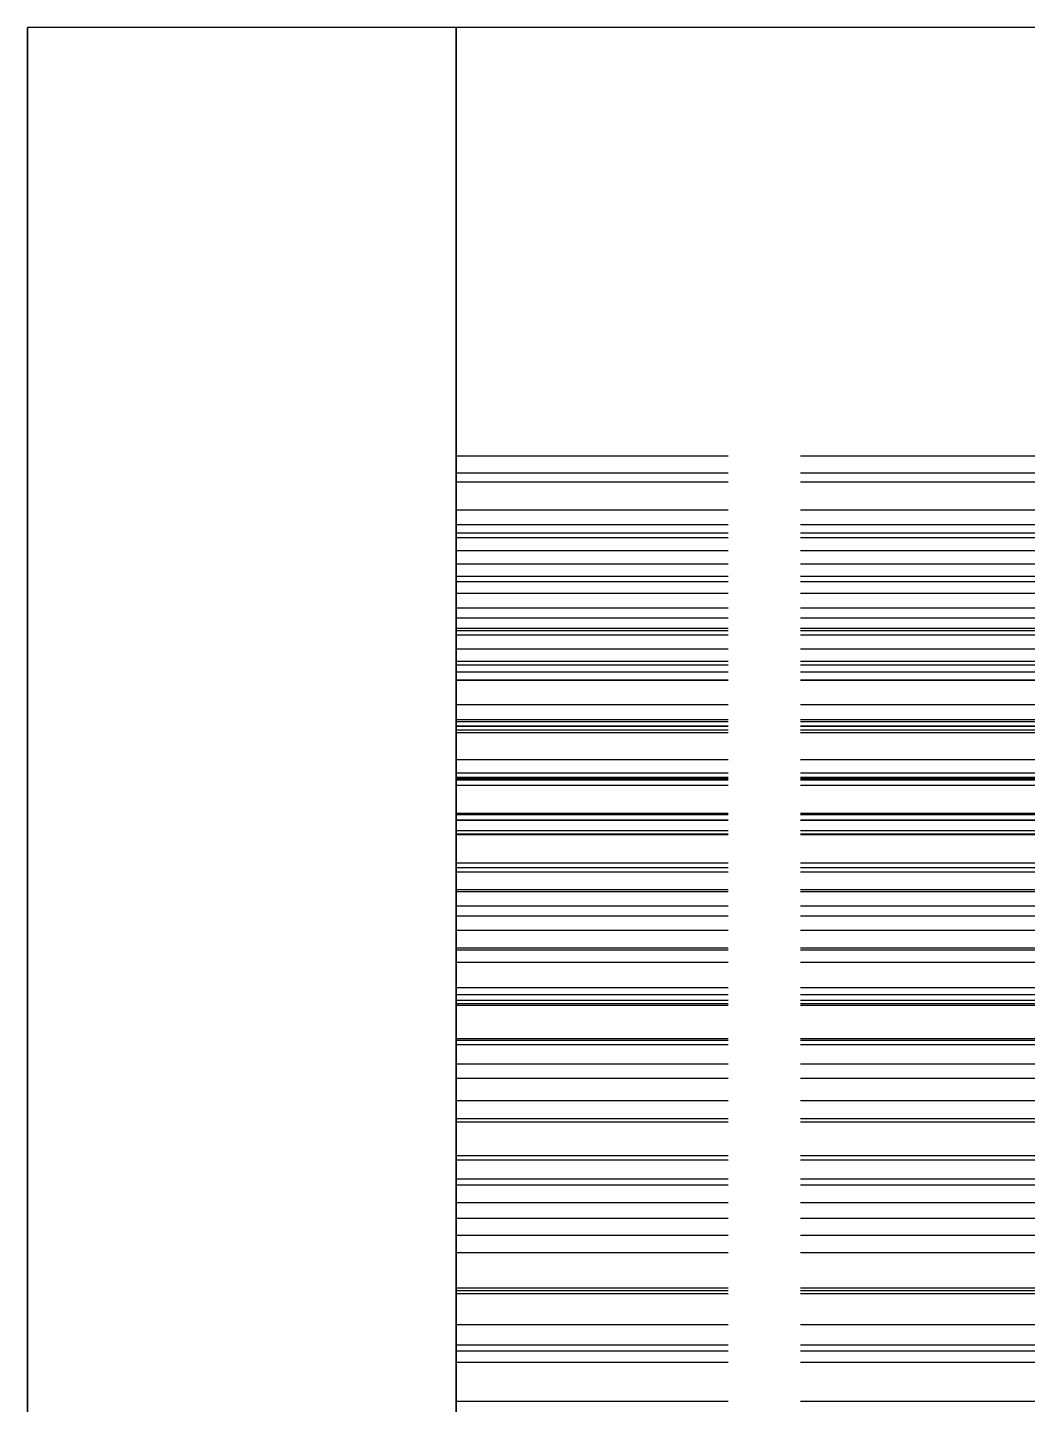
# Model space of a CAD drawing. Header units: millimetres. Extents: x -13 to 234, y -140 to 87.
# Drawn here: x 95.25 to 98.75, y -38.595 to -33.775 of the extents above; entities that cross this region are included whole.
import ezdxf

# ---------------------------------------------------------------- set-up
doc = ezdxf.new("R2010")
doc.units = ezdxf.units.MM
doc.linetypes.add('DASHED', pattern=[1.524, 1.27, -0.254])
doc.layers.add('HIDDEN', color=8, linetype='DASHED')
doc.layers.add('VISIBLE', color=7, linetype='CONTINUOUS')

msp = doc.modelspace()

# ---------------------------------------------------------------- linework, layer by layer
at = {"layer": 'HIDDEN'}
for points in [[(95.25, -33.775), (95.25, -34.38214), (95.25, -34.98929), (95.25, -35.59643), (95.25, -36.20357), (95.25, -36.81071), (95.25, -37.41786), (95.25, -38.025), (95.25, -38.63214), (95.25, -39.23929), (95.25, -39.84643), (95.25, -40.45357), (95.25, -41.06071), (95.25, -41.66786), (95.25, -42.275)], [(96.75, -33.775), (96.75, -34.38214), (96.75, -34.98929), (96.75, -35.59643), (96.75, -36.20357), (96.75, -36.81071), (96.75, -37.41786), (96.75, -38.025), (96.75, -38.63214), (96.75, -39.23929), (96.75, -39.84643), (96.75, -40.45357), (96.75, -41.06071), (96.75, -41.66786), (96.75, -42.275)], [(96.75, -33.775), (96.75, -34.38214), (96.75, -34.98929), (96.75, -35.59643), (96.75, -36.20357), (96.75, -36.81071), (96.75, -37.41786), (96.75, -38.025), (96.75, -38.63214), (96.75, -39.23929), (96.75, -39.84643), (96.75, -40.45357), (96.75, -41.06071), (96.75, -41.66786), (96.75, -42.275)], [(96.75, -35.4643), (96.75, -35.2758)], [(96.75, -35.2758), (96.75, -35.4643)], [(100.75, -35.2758), (96.75, -35.2758)], [(100.75, -35.2758), (96.75, -35.2758)], [(96.75, -35.36648), (96.75, -35.33548)], [(96.75, -35.33548), (96.75, -35.51556)], [(96.75, -35.51556), (96.75, -35.33548)], [(96.75, -35.33548), (96.75, -35.36648)], [(100.75, -35.33548), (96.75, -35.33548)], [(100.75, -35.33548), (96.75, -35.33548)], [(96.75, -35.56179), (96.75, -35.36648)], [(96.75, -35.36648), (96.75, -35.56179)], [(100.75, -35.36648), (96.75, -35.36648)], [(100.75, -35.36648), (96.75, -35.36648)], [(96.75, -35.65309), (96.75, -35.4643)], [(96.75, -35.4643), (96.75, -35.65309)], [(100.75, -35.4643), (96.75, -35.4643)], [(100.75, -35.4643), (96.75, -35.4643)], [(96.75, -35.51556), (96.75, -35.69653)], [(96.75, -35.69653), (96.75, -35.51556)], [(100.75, -35.51556), (96.75, -35.51556)], [(100.75, -35.51556), (96.75, -35.51556)], [(96.75, -35.60675), (96.75, -35.54502)], [(96.75, -35.54502), (96.75, -35.71515)], [(96.75, -35.71515), (96.75, -35.54502)], [(96.75, -35.54502), (96.75, -35.60675)], [(100.75, -35.54502), (96.75, -35.54502)], [(100.75, -35.54502), (96.75, -35.54502)], [(96.75, -35.7568), (96.75, -35.56179)], [(96.75, -35.56179), (96.75, -35.7568)], [(100.75, -35.56179), (96.75, -35.56179)], [(100.75, -35.56179), (96.75, -35.56179)], [(96.75, -35.8072), (96.75, -35.60675)], [(96.75, -35.60675), (96.75, -35.8072)], [(100.75, -35.60675), (96.75, -35.60675)], [(100.75, -35.60675), (96.75, -35.60675)], [(96.75, -35.8421), (96.75, -35.65309)], [(96.75, -35.65309), (96.75, -35.8421)], [(100.75, -35.65309), (96.75, -35.65309)], [(100.75, -35.65309), (96.75, -35.65309)], [(96.75, -35.69653), (96.75, -35.87832)], [(96.75, -35.87832), (96.75, -35.69653)], [(100.75, -35.69653), (96.75, -35.69653)], [(100.75, -35.69653), (96.75, -35.69653)], [(96.75, -35.71515), (96.75, -35.88674)], [(96.75, -35.88674), (96.75, -35.71515)], [(100.75, -35.71515), (96.75, -35.71515)], [(100.75, -35.71515), (96.75, -35.71515)], [(96.75, -35.95141), (96.75, -35.7568)], [(96.75, -35.7568), (96.75, -35.95141)], [(100.75, -35.7568), (96.75, -35.7568)], [(100.75, -35.7568), (96.75, -35.7568)], [(96.75, -36.00677), (96.75, -35.8072)], [(96.75, -35.8072), (96.75, -36.00677)], [(100.75, -35.8072), (96.75, -35.8072)], [(100.75, -35.8072), (96.75, -35.8072)], [(96.75, -36.03123), (96.75, -35.8421)], [(96.75, -35.8421), (96.75, -36.03123)], [(100.75, -35.8421), (96.75, -35.8421)], [(100.75, -35.8421), (96.75, -35.8421)], [(96.75, -35.87832), (96.75, -36.06089)], [(96.75, -36.06089), (96.75, -35.87832)], [(100.75, -35.87832), (96.75, -35.87832)], [(100.75, -35.87832), (96.75, -35.87832)], [(96.75, -35.88674), (96.75, -36.05977)], [(96.75, -36.05977), (96.75, -35.88674)], [(100.75, -35.88674), (96.75, -35.88674)], [(100.75, -35.88674), (96.75, -35.88674)], [(96.75, -35.99457), (96.75, -35.90262)], [(96.75, -35.90262), (96.75, -36.06135)], [(96.75, -36.06135), (96.75, -35.90262)], [(96.75, -35.90262), (96.75, -35.99457)], [(100.75, -35.90262), (96.75, -35.90262)], [(100.75, -35.90262), (96.75, -35.90262)], [(96.75, -36.14549), (96.75, -35.95141)], [(96.75, -35.95141), (96.75, -36.14549)], [(100.75, -35.95141), (96.75, -35.95141)], [(100.75, -35.95141), (96.75, -35.95141)], [(96.75, -36.19845), (96.75, -35.99457)], [(96.75, -35.99457), (96.75, -36.19845)], [(100.75, -35.99457), (96.75, -35.99457)], [(100.75, -35.99457), (96.75, -35.99457)], [(96.75, -36.20532), (96.75, -36.00677)], [(96.75, -36.00677), (96.75, -36.20532)], [(100.75, -36.00677), (96.75, -36.00677)], [(100.75, -36.00677), (96.75, -36.00677)], [(96.75, -36.2204), (96.75, -36.03123)], [(96.75, -36.03123), (96.75, -36.2204)], [(100.75, -36.03123), (96.75, -36.03123)], [(100.75, -36.03123), (96.75, -36.03123)], [(96.75, -36.05977), (96.75, -36.23421)], [(96.75, -36.23421), (96.75, -36.05977)], [(100.75, -36.05977), (96.75, -36.05977)], [(100.75, -36.05977), (96.75, -36.05977)], [(96.75, -36.06089), (96.75, -36.24419)], [(96.75, -36.24419), (96.75, -36.06089)], [(100.75, -36.06089), (96.75, -36.06089)], [(100.75, -36.06089), (96.75, -36.06089)], [(96.75, -36.06135), (96.75, -36.2221)], [(96.75, -36.2221), (96.75, -36.06135)], [(100.75, -36.06135), (96.75, -36.06135)], [(100.75, -36.06135), (96.75, -36.06135)], [(96.75, -36.33891), (96.75, -36.14549)], [(96.75, -36.14549), (96.75, -36.33891)], [(100.75, -36.14549), (96.75, -36.14549)], [(100.75, -36.14549), (96.75, -36.14549)], [(96.75, -36.40086), (96.75, -36.19845)], [(96.75, -36.19845), (96.75, -36.40086)], [(100.75, -36.19845), (96.75, -36.19845)], [(100.75, -36.19845), (96.75, -36.19845)], [(96.75, -36.40269), (96.75, -36.20532)], [(96.75, -36.20532), (96.75, -36.40269)], [(100.75, -36.20532), (96.75, -36.20532)], [(100.75, -36.20532), (96.75, -36.20532)], [(96.75, -36.4095), (96.75, -36.2204)], [(96.75, -36.2204), (96.75, -36.4095)], [(100.75, -36.2204), (96.75, -36.2204)], [(100.75, -36.2204), (96.75, -36.2204)], [(96.75, -36.2221), (96.75, -36.38489)], [(96.75, -36.38489), (96.75, -36.2221)], [(100.75, -36.2221), (96.75, -36.2221)], [(100.75, -36.2221), (96.75, -36.2221)], [(96.75, -36.23421), (96.75, -36.41008)], [(96.75, -36.41008), (96.75, -36.23421)], [(100.75, -36.23421), (96.75, -36.23421)], [(100.75, -36.23421), (96.75, -36.23421)], [(96.75, -36.24419), (96.75, -36.42819)], [(96.75, -36.42819), (96.75, -36.24419)], [(100.75, -36.24419), (96.75, -36.24419)], [(100.75, -36.24419), (96.75, -36.24419)], [(96.75, -36.5315), (96.75, -36.33891)], [(96.75, -36.33891), (96.75, -36.5315)], [(100.75, -36.33891), (96.75, -36.33891)], [(100.75, -36.33891), (96.75, -36.33891)], [(96.75, -36.38489), (96.75, -36.54972)], [(96.75, -36.54972), (96.75, -36.38489)], [(100.75, -36.38489), (96.75, -36.38489)], [(100.75, -36.38489), (96.75, -36.38489)], [(96.75, -36.60166), (96.75, -36.40086)], [(96.75, -36.40086), (96.75, -36.60166)], [(100.75, -36.40086), (96.75, -36.40086)], [(100.75, -36.40086), (96.75, -36.40086)], [(96.75, -36.59871), (96.75, -36.40269)], [(96.75, -36.40269), (96.75, -36.59871)], [(100.75, -36.40269), (96.75, -36.40269)], [(100.75, -36.40269), (96.75, -36.40269)], [(96.75, -36.52661), (96.75, -36.40524)], [(96.75, -36.40524), (96.75, -36.5512)], [(96.75, -36.5512), (96.75, -36.40524)], [(96.75, -36.40524), (96.75, -36.52661)], [(100.75, -36.40524), (96.75, -36.40524)], [(100.75, -36.40524), (96.75, -36.40524)], [(96.75, -36.42819), (96.75, -36.4095)], [(96.75, -36.4095), (96.75, -36.42819)], [(100.75, -36.4095), (96.75, -36.4095)], [(100.75, -36.4095), (96.75, -36.4095)], [(96.75, -36.41008), (96.75, -36.58741)], [(96.75, -36.58741), (96.75, -36.41008)], [(100.75, -36.41008), (96.75, -36.41008)], [(100.75, -36.41008), (96.75, -36.41008)], [(100.75, -36.42819), (96.75, -36.42819)], [(100.75, -36.42819), (96.75, -36.42819)], [(96.75, -36.73218), (96.75, -36.52661)], [(96.75, -36.52661), (96.75, -36.73218)], [(100.75, -36.52661), (96.75, -36.52661)], [(100.75, -36.52661), (96.75, -36.52661)], [(96.75, -36.58741), (96.75, -36.5315)], [(96.75, -36.5315), (96.75, -36.58741)], [(100.75, -36.5315), (96.75, -36.5315)], [(100.75, -36.5315), (96.75, -36.5315)], [(96.75, -36.54972), (96.75, -36.71666)], [(96.75, -36.71666), (96.75, -36.54972)], [(100.75, -36.54972), (96.75, -36.54972)], [(100.75, -36.54972), (96.75, -36.54972)], [(96.75, -36.5512), (96.75, -36.69975)], [(96.75, -36.69975), (96.75, -36.5512)], [(100.75, -36.5512), (96.75, -36.5512)], [(100.75, -36.5512), (96.75, -36.5512)], [(100.75, -36.58741), (96.75, -36.58741)], [(100.75, -36.58741), (96.75, -36.58741)], [(96.75, -36.79315), (96.75, -36.59871)], [(96.75, -36.59871), (96.75, -36.79315)], [(100.75, -36.59871), (96.75, -36.59871)], [(100.75, -36.59871), (96.75, -36.59871)], [(96.75, -36.80064), (96.75, -36.60166)], [(96.75, -36.60166), (96.75, -36.80064)], [(100.75, -36.60166), (96.75, -36.60166)], [(100.75, -36.60166), (96.75, -36.60166)], [(96.75, -36.69975), (96.75, -36.85091)], [(96.75, -36.85091), (96.75, -36.69975)], [(100.75, -36.69975), (96.75, -36.69975)], [(100.75, -36.69975), (96.75, -36.69975)], [(96.75, -36.71666), (96.75, -36.88581)], [(96.75, -36.88581), (96.75, -36.71666)], [(100.75, -36.71666), (96.75, -36.71666)], [(100.75, -36.71666), (96.75, -36.71666)], [(96.75, -36.93572), (96.75, -36.73218)], [(96.75, -36.73218), (96.75, -36.93572)], [(100.75, -36.73218), (96.75, -36.73218)], [(100.75, -36.73218), (96.75, -36.73218)], [(96.75, -36.88581), (96.75, -36.79315)], [(96.75, -36.79315), (96.75, -36.88581)], [(100.75, -36.79315), (96.75, -36.79315)], [(100.75, -36.79315), (96.75, -36.79315)], [(96.75, -36.99759), (96.75, -36.80064)], [(96.75, -36.80064), (96.75, -36.99759)], [(100.75, -36.80064), (96.75, -36.80064)], [(100.75, -36.80064), (96.75, -36.80064)], [(96.75, -36.85091), (96.75, -37.00473)], [(96.75, -37.00473), (96.75, -36.85091)], [(100.75, -36.85091), (96.75, -36.85091)], [(100.75, -36.85091), (96.75, -36.85091)], [(100.75, -36.88581), (96.75, -36.88581)], [(100.75, -36.88581), (96.75, -36.88581)], [(96.75, -37.13705), (96.75, -36.93572)], [(96.75, -36.93572), (96.75, -37.13705)], [(100.75, -36.93572), (96.75, -36.93572)], [(100.75, -36.93572), (96.75, -36.93572)], [(96.75, -37.19222), (96.75, -36.99759)], [(96.75, -36.99759), (96.75, -37.19222)], [(100.75, -36.99759), (96.75, -36.99759)], [(100.75, -36.99759), (96.75, -36.99759)], [(96.75, -37.00473), (96.75, -37.16131)], [(96.75, -37.16131), (96.75, -37.00473)], [(100.75, -37.00473), (96.75, -37.00473)], [(100.75, -37.00473), (96.75, -37.00473)], [(96.75, -37.19834), (96.75, -37.04858)], [(96.75, -37.04858), (96.75, -37.18055)], [(96.75, -37.18055), (96.75, -37.04858)], [(96.75, -37.04858), (96.75, -37.19834)], [(100.75, -37.04858), (96.75, -37.04858)], [(100.75, -37.04858), (96.75, -37.04858)], [(96.75, -37.33595), (96.75, -37.13705)], [(96.75, -37.13705), (96.75, -37.33595)], [(100.75, -37.13705), (96.75, -37.13705)], [(100.75, -37.13705), (96.75, -37.13705)], [(96.75, -37.16131), (96.75, -37.32083)], [(96.75, -37.32083), (96.75, -37.16131)], [(100.75, -37.16131), (96.75, -37.16131)], [(100.75, -37.16131), (96.75, -37.16131)], [(96.75, -37.18055), (96.75, -37.31562)], [(96.75, -37.31562), (96.75, -37.18055)], [(100.75, -37.18055), (96.75, -37.18055)], [(100.75, -37.18055), (96.75, -37.18055)], [(96.75, -37.32083), (96.75, -37.19222)], [(96.75, -37.19222), (96.75, -37.32083)], [(100.75, -37.19222), (96.75, -37.19222)], [(100.75, -37.19222), (96.75, -37.19222)], [(96.75, -37.40385), (96.75, -37.19834)], [(96.75, -37.19834), (96.75, -37.40385)], [(100.75, -37.19834), (96.75, -37.19834)], [(100.75, -37.19834), (96.75, -37.19834)], [(96.75, -37.31562), (96.75, -37.45385)], [(96.75, -37.45385), (96.75, -37.31562)], [(100.75, -37.31562), (96.75, -37.31562)], [(100.75, -37.31562), (96.75, -37.31562)], [(100.75, -37.32083), (96.75, -37.32083)], [(100.75, -37.32083), (96.75, -37.32083)], [(96.75, -37.53215), (96.75, -37.33595)], [(96.75, -37.33595), (96.75, -37.53215)], [(100.75, -37.33595), (96.75, -37.33595)], [(100.75, -37.33595), (96.75, -37.33595)], [(96.75, -37.60678), (96.75, -37.40385)], [(96.75, -37.40385), (96.75, -37.60678)], [(100.75, -37.40385), (96.75, -37.40385)], [(100.75, -37.40385), (96.75, -37.40385)], [(96.75, -37.45385), (96.75, -37.59535)], [(96.75, -37.59535), (96.75, -37.45385)], [(100.75, -37.45385), (96.75, -37.45385)], [(100.75, -37.45385), (96.75, -37.45385)], [(96.75, -37.7253), (96.75, -37.53215)], [(96.75, -37.53215), (96.75, -37.7253)], [(100.75, -37.53215), (96.75, -37.53215)], [(100.75, -37.53215), (96.75, -37.53215)], [(96.75, -37.59535), (96.75, -37.74024)], [(96.75, -37.74024), (96.75, -37.59535)], [(100.75, -37.59535), (96.75, -37.59535)], [(100.75, -37.59535), (96.75, -37.59535)], [(96.75, -37.80693), (96.75, -37.60678)], [(96.75, -37.60678), (96.75, -37.80693)], [(100.75, -37.60678), (96.75, -37.60678)], [(100.75, -37.60678), (96.75, -37.60678)], [(96.75, -37.88877), (96.75, -37.7253)], [(96.75, -37.7253), (96.75, -37.88877)], [(100.75, -37.7253), (96.75, -37.7253)], [(100.75, -37.7253), (96.75, -37.7253)], [(96.75, -37.74024), (96.75, -37.88877)], [(96.75, -37.88877), (96.75, -37.74024)], [(100.75, -37.74024), (96.75, -37.74024)], [(100.75, -37.74024), (96.75, -37.74024)], [(96.75, -38.00404), (96.75, -37.80693)], [(96.75, -37.80693), (96.75, -38.00404)], [(100.75, -37.80693), (96.75, -37.80693)], [(100.75, -37.80693), (96.75, -37.80693)], [(96.75, -38.00404), (96.75, -37.82717)], [(96.75, -37.82717), (96.75, -37.944)], [(96.75, -37.944), (96.75, -37.82717)], [(96.75, -37.82717), (96.75, -38.00404)], [(100.75, -37.82717), (96.75, -37.82717)], [(100.75, -37.82717), (96.75, -37.82717)], [(100.75, -37.88877), (96.75, -37.88877)], [(100.75, -37.88877), (96.75, -37.88877)], [(96.75, -37.944), (96.75, -38.06445)], [(96.75, -38.06445), (96.75, -37.944)], [(100.75, -37.944), (96.75, -37.944)], [(100.75, -37.944), (96.75, -37.944)], [(96.75, -38.20774), (96.75, -38.00404)], [(96.75, -38.19782), (96.75, -38.00404)], [(96.75, -38.00404), (96.75, -38.19782)], [(96.75, -38.00404), (96.75, -38.20774)], [(100.75, -38.00404), (96.75, -38.00404)], [(100.75, -38.00404), (96.75, -38.00404)], [(100.75, -38.00404), (96.75, -38.00404)], [(100.75, -38.00404), (96.75, -38.00404)], [(96.75, -38.06445), (96.75, -38.18858)], [(96.75, -38.18858), (96.75, -38.06445)], [(100.75, -38.06445), (96.75, -38.06445)], [(100.75, -38.06445), (96.75, -38.06445)], [(96.75, -38.18858), (96.75, -38.31654)], [(96.75, -38.31654), (96.75, -38.18858)], [(100.75, -38.18858), (96.75, -38.18858)], [(100.75, -38.18858), (96.75, -38.18858)], [(96.75, -38.38785), (96.75, -38.19782)], [(96.75, -38.19782), (96.75, -38.38785)], [(100.75, -38.19782), (96.75, -38.19782)], [(100.75, -38.19782), (96.75, -38.19782)], [(96.75, -38.40832), (96.75, -38.20774)], [(96.75, -38.20774), (96.75, -38.40832)], [(100.75, -38.20774), (96.75, -38.20774)], [(100.75, -38.20774), (96.75, -38.20774)], [(96.75, -38.31654), (96.75, -38.44851)], [(96.75, -38.44851), (96.75, -38.31654)], [(100.75, -38.31654), (96.75, -38.31654)], [(100.75, -38.31654), (96.75, -38.31654)], [(96.75, -38.58478), (96.75, -38.38785)], [(96.75, -38.38785), (96.75, -38.58478)], [(100.75, -38.38785), (96.75, -38.38785)], [(100.75, -38.38785), (96.75, -38.38785)], [(96.75, -38.60557), (96.75, -38.40832)], [(96.75, -38.40832), (96.75, -38.60557)], [(100.75, -38.40832), (96.75, -38.40832)], [(100.75, -38.40832), (96.75, -38.40832)], [(96.75, -38.44851), (96.75, -38.58478)], [(96.75, -38.58478), (96.75, -38.44851)], [(100.75, -38.44851), (96.75, -38.44851)], [(100.75, -38.44851), (96.75, -38.44851)], [(100.75, -38.58478), (96.75, -38.58478)], [(100.75, -38.58478), (96.75, -38.58478)]]:
    msp.add_lwpolyline(points, dxfattribs=at)
at = {"layer": 'VISIBLE'}
for points in [[(95.25, -38.63214), (95.25, -38.32857), (95.25, -38.025), (95.25, -37.72143), (95.25, -37.41786), (95.25, -37.11429), (95.25, -36.81071), (95.25, -36.50714), (95.25, -36.20357), (95.25, -35.9), (95.25, -35.59643), (95.25, -35.29286), (95.25, -34.98929), (95.25, -34.68571), (95.25, -34.38214), (95.25, -34.07857), (95.25, -33.775)], [(96.75, -33.775), (95.25, -33.775)], [(96.75, -38.63214), (96.75, -38.32857), (96.75, -38.025), (96.75, -37.72143), (96.75, -37.41786), (96.75, -37.11429), (96.75, -36.81071), (96.75, -36.50714), (96.75, -36.20357), (96.75, -35.9), (96.75, -35.59643), (96.75, -35.29286), (96.75, -34.98929), (96.75, -34.68571), (96.75, -34.38214), (96.75, -34.07857), (96.75, -33.775)], [(96.75, -38.63214), (96.75, -38.32857), (96.75, -38.025), (96.75, -37.72143), (96.75, -37.41786), (96.75, -37.11429), (96.75, -36.81071), (96.75, -36.50714), (96.75, -36.20357), (96.75, -35.9), (96.75, -35.59643), (96.75, -35.29286), (96.75, -34.98929), (96.75, -34.68571), (96.75, -34.38214), (96.75, -34.07857), (96.75, -33.775)], [(100.75, -33.775), (96.75, -33.775)]]:
    msp.add_lwpolyline(points, dxfattribs=at)

doc.saveas('drawing.dxf')
